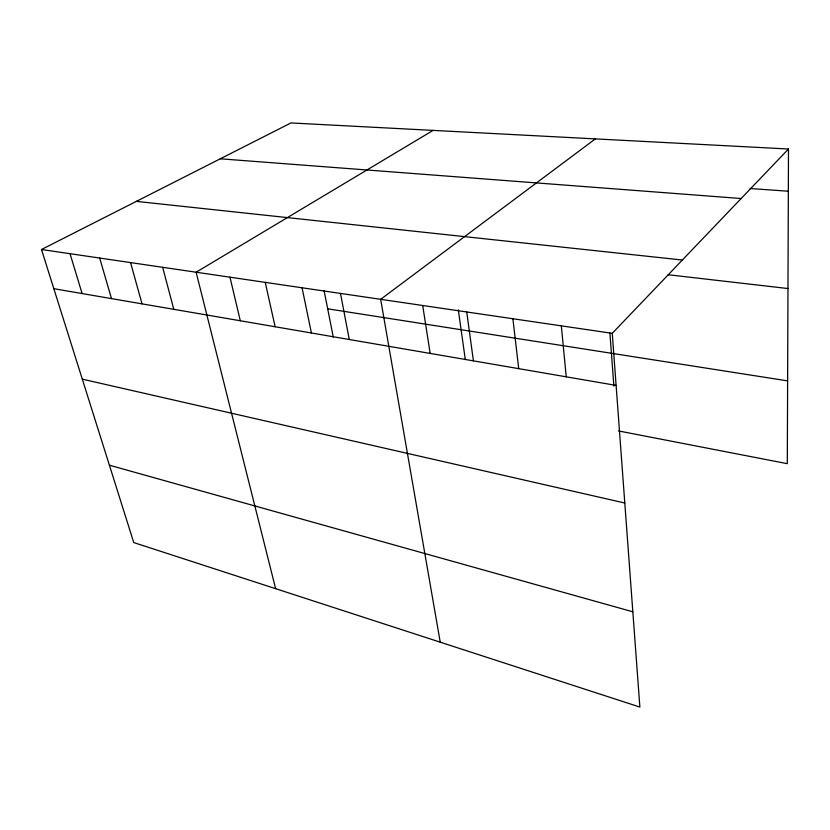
<?xml version="1.0" encoding="UTF-8"?>
<svg xmlns="http://www.w3.org/2000/svg" width="830" height="830" viewBox="0 0 830 830"><rect width="100%" height="100%" fill="white"/><g stroke="black" fill="none" stroke-linecap="round" stroke-linejoin="round"><path stroke-width="1.25" d="M788.5 149.006L612.26 333.338L639.868 707.056L133.755 542.571L41.5 249.508L290.946 122.944L788.5 149.006L787.307 463.68L618.443 430.926M595.359 138.89L380.659 299.329L440.232 642.171M433.084 130.393L196.129 272.219L275.633 588.678M750.081 188.503L788.344 191.232M220.272 158.8L741.149 198.526M136.359 201.379L682.353 260.018M668.14 274.74L787.971 288.539M41.5 249.508L612.26 333.338M327.684 308.812L787.618 380.877M53.836 288.695L616.099 385.4M82.305 379.154L624.793 503.022M109.394 465.205L632.834 611.793M70.031 253.7L82.118 293.561M99.693 258.057L111.5 298.613M130.549 262.581L142.034 303.863M162.659 267.302L173.802 309.331M229.972 277.189L240.306 320.764M265.247 282.376L275.124 326.75M302.058 287.782L311.416 332.996M324.063 290.469L333.276 337.115M340.487 293.426L349.285 339.512M422.698 305.502L430.158 353.414M458.305 309.839L465.298 359.566M466.719 311.966L473.411 360.853M512.878 318.741L518.719 368.645M561.329 325.858L566.226 376.82M609.905 332.986L613.878 386.137"/></g></svg>
